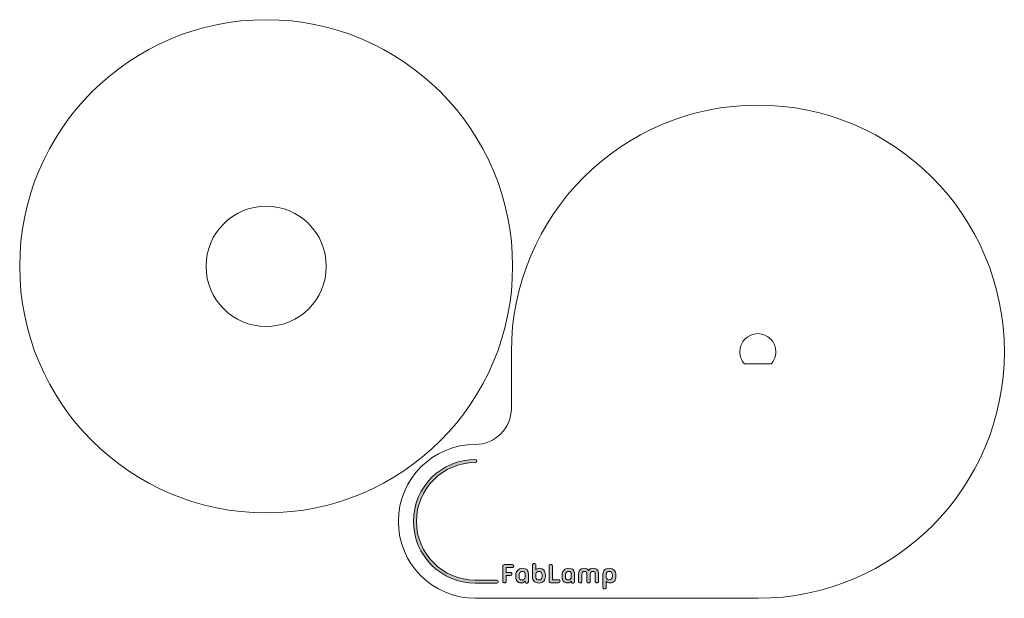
# Model space of a CAD drawing. Header units: inches. Extents: x 0 to 164, y -96 to 0.
import ezdxf

# ---------------------------------------------------------------- set-up
doc = ezdxf.new("R2010")
doc.units = ezdxf.units.IN
doc.header["$MEASUREMENT"] = 0
doc.layers.add('Base', color=7, linetype='Continuous')

# ---------------------------------------------------------------- blocks, each defined once
blk = doc.blocks.new('block 2')
at = {"layer": 'Base', "color": 1, "lineweight": 9, "true_color": 0xff0000}
for points in [[(41, 0), (18.36, 0), (0, -18.36), (0, -41), (0, -63.64), (18.36, -82), (41, -82), (63.64, -82), (82, -63.64), (82, -41), (82, -18.36), (63.64, 0), (41, 0)], [(41, -51), (35.48, -51), (31, -46.52), (31, -41), (31, -35.48), (35.48, -31), (41, -31), (46.52, -31), (51, -35.48), (51, -41), (51, -46.52), (46.52, -51), (41, -51)]]:
    blk.add_open_spline(points, degree=3, knots=[0, 0, 0, 0, 1, 1, 1, 2, 2, 2, 3, 3, 3, 4, 4, 4, 4], dxfattribs=at)
blk = doc.blocks.new('block 5')
at = {"layer": 'Base', "true_color": 0xffffff}
h = blk.add_hatch(color=7, dxfattribs=at)
h.dxf.hatch_style = 2
edge = h.paths.add_edge_path()
edge.add_spline(control_points=[(79.36, -93.69), (79.36, -93.69), (75.79, -93.69), (75.79, -93.69), (70.12, -93.69), (65.5, -89.08), (65.5, -83.41), (65.5, -77.74), (70.12, -73.13), (75.79, -73.13), (75.92, -73.13), (76.04, -73.24), (76.04, -73.38), (76.04, -73.52), (75.92, -73.63), (75.79, -73.63), (70.39, -73.63), (66, -78.02), (66, -83.41), (66, -88.81), (70.39, -93.19), (75.79, -93.19), (75.79, -93.19), (79.36, -93.19), (79.36, -93.19), (79.5, -93.19), (79.61, -93.31), (79.61, -93.44), (79.61, -93.58), (79.5, -93.69), (79.36, -93.69)], knot_values=[0, 0, 0, 0, 1, 1, 1, 2, 2, 2, 3, 3, 3, 4, 4, 4, 5, 5, 5, 6, 6, 6, 7, 7, 7, 8, 8, 8, 9, 9, 9, 10, 10, 10, 10], degree=3, periodic=1)
at = {"layer": 'Base', "lineweight": 0}
blk.add_open_spline([(79.36, -93.69), (79.36, -93.69), (75.79, -93.69), (75.79, -93.69), (70.12, -93.69), (65.5, -89.08), (65.5, -83.41), (65.5, -77.74), (70.12, -73.13), (75.79, -73.13), (75.92, -73.13), (76.04, -73.24), (76.04, -73.38), (76.04, -73.52), (75.92, -73.63), (75.79, -73.63), (70.39, -73.63), (66, -78.02), (66, -83.41), (66, -88.81), (70.39, -93.19), (75.79, -93.19), (75.79, -93.19), (79.36, -93.19), (79.36, -93.19), (79.5, -93.19), (79.61, -93.31), (79.61, -93.44), (79.61, -93.58), (79.5, -93.69), (79.36, -93.69)], degree=3, knots=[0, 0, 0, 0, 1, 1, 1, 2, 2, 2, 3, 3, 3, 4, 4, 4, 5, 5, 5, 6, 6, 6, 7, 7, 7, 8, 8, 8, 9, 9, 9, 10, 10, 10, 10], dxfattribs=at)
blk = doc.blocks.new('block 6')
at = {"layer": 'Base', "true_color": 0xffffff}
h = blk.add_hatch(color=7, dxfattribs=at)
h.dxf.hatch_style = 2
edge = h.paths.add_edge_path()
edge.add_spline(control_points=[(82.11, -90.67), (82.16, -90.72), (82.18, -90.78), (82.18, -90.86), (82.18, -90.93), (82.16, -90.99), (82.11, -91.04), (82.07, -91.08), (82, -91.1), (81.91, -91.1), (81.91, -91.1), (80.91, -91.1), (80.91, -91.1), (80.91, -91.1), (80.91, -91.89), (80.91, -91.89), (80.91, -91.89), (81.62, -91.89), (81.62, -91.89), (81.71, -91.89), (81.77, -91.91), (81.82, -91.96), (81.86, -92), (81.89, -92.06), (81.89, -92.14), (81.89, -92.22), (81.86, -92.27), (81.82, -92.32), (81.77, -92.36), (81.71, -92.39), (81.62, -92.39), (81.62, -92.39), (80.91, -92.39), (80.91, -92.39), (80.91, -92.39), (80.91, -93.44), (80.91, -93.44), (80.91, -93.5), (80.88, -93.55), (80.83, -93.59), (80.79, -93.64), (80.72, -93.66), (80.64, -93.66), (80.56, -93.66), (80.49, -93.64), (80.44, -93.59), (80.38, -93.55), (80.36, -93.5), (80.36, -93.44), (80.36, -93.44), (80.36, -90.83), (80.36, -90.83), (80.36, -90.77), (80.38, -90.72), (80.44, -90.67), (80.49, -90.63), (80.56, -90.61), (80.64, -90.61), (80.64, -90.61), (81.91, -90.61), (81.91, -90.61), (82, -90.61), (82.07, -90.63), (82.11, -90.67)], knot_values=[0, 0, 0, 0, 1, 1, 1, 2, 2, 2, 3, 3, 3, 4, 4, 4, 5, 5, 5, 6, 6, 6, 7, 7, 7, 8, 8, 8, 9, 9, 9, 10, 10, 10, 11, 11, 11, 12, 12, 12, 13, 13, 13, 14, 14, 14, 15, 15, 15, 16, 16, 16, 17, 17, 17, 18, 18, 18, 19, 19, 19, 20, 20, 20, 21, 21, 21, 21], degree=3, periodic=1)
h = blk.add_hatch(color=7, dxfattribs=at)
h.dxf.hatch_style = 2
edge = h.paths.add_edge_path()
edge.add_spline(control_points=[(84.34, -93.68), (84.26, -93.68), (84.2, -93.66), (84.15, -93.62), (84.1, -93.57), (84.08, -93.52), (84.08, -93.46), (84.08, -93.46), (84.08, -93.39), (84.08, -93.39), (84.08, -93.39), (84.03, -93.37), (84.03, -93.37), (84, -93.42), (83.97, -93.45), (83.94, -93.49), (83.91, -93.52), (83.87, -93.55), (83.82, -93.58), (83.77, -93.61), (83.72, -93.63), (83.65, -93.64), (83.59, -93.65), (83.51, -93.66), (83.42, -93.66), (83.27, -93.66), (83.14, -93.63), (83.02, -93.58), (82.91, -93.52), (82.82, -93.45), (82.75, -93.36), (82.67, -93.28), (82.62, -93.18), (82.58, -93.06), (82.55, -92.95), (82.53, -92.84), (82.53, -92.72), (82.53, -92.72), (82.53, -92.3), (82.53, -92.3), (82.53, -92.17), (82.55, -92.04), (82.6, -91.91), (82.65, -91.78), (82.72, -91.67), (82.81, -91.56), (82.9, -91.46), (83.01, -91.38), (83.15, -91.31), (83.29, -91.25), (83.45, -91.22), (83.63, -91.22), (83.81, -91.22), (83.95, -91.24), (84.08, -91.29), (84.21, -91.33), (84.31, -91.4), (84.39, -91.48), (84.47, -91.57), (84.53, -91.66), (84.56, -91.78), (84.6, -91.89), (84.62, -92.01), (84.62, -92.15), (84.62, -92.15), (84.62, -93.46), (84.62, -93.46), (84.62, -93.52), (84.6, -93.57), (84.55, -93.62), (84.5, -93.66), (84.43, -93.68), (84.34, -93.68)], knot_values=[0, 0, 0, 0, 1, 1, 1, 2, 2, 2, 3, 3, 3, 4, 4, 4, 5, 5, 5, 6, 6, 6, 7, 7, 7, 8, 8, 8, 9, 9, 9, 10, 10, 10, 11, 11, 11, 12, 12, 12, 13, 13, 13, 14, 14, 14, 15, 15, 15, 16, 16, 16, 17, 17, 17, 18, 18, 18, 19, 19, 19, 20, 20, 20, 21, 21, 21, 22, 22, 22, 23, 23, 23, 24, 24, 24, 24], degree=3, periodic=1)
edge = h.paths.add_edge_path()
edge.add_spline(control_points=[(84.08, -92.16), (84.08, -92), (84.04, -91.89), (83.96, -91.83), (83.88, -91.76), (83.77, -91.73), (83.63, -91.73), (83.55, -91.73), (83.48, -91.74), (83.41, -91.77), (83.35, -91.8), (83.29, -91.84), (83.24, -91.9), (83.2, -91.95), (83.16, -92.01), (83.13, -92.07), (83.11, -92.14), (83.09, -92.21), (83.09, -92.28), (83.09, -92.28), (83.09, -92.74), (83.09, -92.74), (83.09, -92.85), (83.14, -92.95), (83.22, -93.03), (83.3, -93.11), (83.41, -93.15), (83.54, -93.15), (83.6, -93.15), (83.67, -93.14), (83.73, -93.11), (83.8, -93.09), (83.86, -93.06), (83.91, -93.01), (83.96, -92.96), (84, -92.91), (84.03, -92.84), (84.06, -92.77), (84.08, -92.69), (84.08, -92.6), (84.08, -92.6), (84.08, -92.16), (84.08, -92.16)], knot_values=[0, 0, 0, 0, 1, 1, 1, 2, 2, 2, 3, 3, 3, 4, 4, 4, 5, 5, 5, 6, 6, 6, 7, 7, 7, 8, 8, 8, 9, 9, 9, 10, 10, 10, 11, 11, 11, 12, 12, 12, 13, 13, 13, 14, 14, 14, 14], degree=3, periodic=1)
h = blk.add_hatch(color=7, dxfattribs=at)
h.dxf.hatch_style = 2
edge = h.paths.add_edge_path()
edge.add_spline(control_points=[(85.86, -91.45), (85.86, -91.45), (85.89, -91.46), (85.89, -91.46), (85.95, -91.38), (86.03, -91.32), (86.12, -91.28), (86.22, -91.24), (86.33, -91.22), (86.44, -91.22), (86.62, -91.22), (86.77, -91.24), (86.89, -91.3), (87.02, -91.35), (87.12, -91.43), (87.2, -91.53), (87.28, -91.63), (87.34, -91.74), (87.38, -91.88), (87.42, -92.01), (87.45, -92.16), (87.45, -92.32), (87.45, -92.32), (87.45, -92.59), (87.45, -92.59), (87.45, -92.74), (87.42, -92.88), (87.38, -93.01), (87.34, -93.14), (87.27, -93.25), (87.19, -93.35), (87.1, -93.45), (86.99, -93.53), (86.86, -93.58), (86.73, -93.64), (86.58, -93.67), (86.4, -93.67), (86.22, -93.67), (86.06, -93.65), (85.92, -93.6), (85.79, -93.55), (85.68, -93.49), (85.58, -93.4), (85.49, -93.32), (85.43, -93.22), (85.38, -93.1), (85.33, -92.99), (85.31, -92.87), (85.31, -92.73), (85.31, -92.73), (85.31, -90.64), (85.31, -90.64), (85.31, -90.58), (85.34, -90.53), (85.39, -90.49), (85.44, -90.44), (85.51, -90.42), (85.59, -90.42), (85.68, -90.42), (85.74, -90.44), (85.79, -90.49), (85.84, -90.53), (85.86, -90.58), (85.86, -90.64), (85.86, -90.64), (85.86, -91.45), (85.86, -91.45)], knot_values=[0, 0, 0, 0, 1, 1, 1, 2, 2, 2, 3, 3, 3, 4, 4, 4, 5, 5, 5, 6, 6, 6, 7, 7, 7, 8, 8, 8, 9, 9, 9, 10, 10, 10, 11, 11, 11, 12, 12, 12, 13, 13, 13, 14, 14, 14, 15, 15, 15, 16, 16, 16, 17, 17, 17, 18, 18, 18, 19, 19, 19, 20, 20, 20, 21, 21, 21, 22, 22, 22, 22], degree=3, periodic=1)
edge = h.paths.add_edge_path()
edge.add_spline(control_points=[(86.35, -91.73), (86.22, -91.73), (86.1, -91.77), (86.01, -91.84), (85.92, -91.92), (85.87, -92.04), (85.86, -92.21), (85.86, -92.21), (85.86, -92.75), (85.86, -92.75), (85.86, -92.89), (85.91, -92.99), (86.02, -93.06), (86.12, -93.13), (86.25, -93.16), (86.4, -93.16), (86.55, -93.16), (86.67, -93.11), (86.76, -93.01), (86.85, -92.91), (86.89, -92.77), (86.89, -92.61), (86.89, -92.61), (86.89, -92.33), (86.89, -92.33), (86.89, -92.13), (86.84, -91.98), (86.74, -91.88), (86.64, -91.78), (86.51, -91.73), (86.35, -91.73)], knot_values=[0, 0, 0, 0, 1, 1, 1, 2, 2, 2, 3, 3, 3, 4, 4, 4, 5, 5, 5, 6, 6, 6, 7, 7, 7, 8, 8, 8, 9, 9, 9, 10, 10, 10, 10], degree=3, periodic=1)
h = blk.add_hatch(color=7, dxfattribs=at)
h.dxf.hatch_style = 2
edge = h.paths.add_edge_path()
edge.add_spline(control_points=[(88.06, -90.78), (88.06, -90.72), (88.08, -90.67), (88.13, -90.63), (88.18, -90.58), (88.25, -90.56), (88.34, -90.56), (88.42, -90.56), (88.48, -90.58), (88.53, -90.63), (88.58, -90.67), (88.61, -90.72), (88.61, -90.78), (88.61, -90.78), (88.61, -93.12), (88.61, -93.12), (88.61, -93.12), (89.61, -93.12), (89.61, -93.12), (89.7, -93.12), (89.76, -93.14), (89.81, -93.18), (89.85, -93.23), (89.88, -93.29), (89.88, -93.37), (89.88, -93.44), (89.85, -93.5), (89.81, -93.55), (89.76, -93.59), (89.7, -93.61), (89.61, -93.61), (89.61, -93.61), (88.31, -93.61), (88.31, -93.61), (88.23, -93.61), (88.17, -93.58), (88.12, -93.54), (88.08, -93.49), (88.06, -93.45), (88.06, -93.39), (88.06, -93.39), (88.06, -90.78), (88.06, -90.78)], knot_values=[0, 0, 0, 0, 1, 1, 1, 2, 2, 2, 3, 3, 3, 4, 4, 4, 5, 5, 5, 6, 6, 6, 7, 7, 7, 8, 8, 8, 9, 9, 9, 10, 10, 10, 11, 11, 11, 12, 12, 12, 13, 13, 13, 14, 14, 14, 14], degree=3, periodic=1)
h = blk.add_hatch(color=7, dxfattribs=at)
h.dxf.hatch_style = 2
edge = h.paths.add_edge_path()
edge.add_spline(control_points=[(92.02, -93.68), (91.94, -93.68), (91.88, -93.66), (91.83, -93.62), (91.78, -93.57), (91.76, -93.52), (91.76, -93.46), (91.76, -93.46), (91.76, -93.39), (91.76, -93.39), (91.76, -93.39), (91.72, -93.37), (91.72, -93.37), (91.69, -93.42), (91.66, -93.45), (91.63, -93.49), (91.59, -93.52), (91.55, -93.55), (91.51, -93.58), (91.46, -93.61), (91.4, -93.63), (91.34, -93.64), (91.28, -93.65), (91.2, -93.66), (91.1, -93.66), (90.95, -93.66), (90.82, -93.63), (90.71, -93.58), (90.59, -93.52), (90.5, -93.45), (90.43, -93.36), (90.36, -93.28), (90.3, -93.18), (90.27, -93.06), (90.23, -92.95), (90.21, -92.84), (90.21, -92.72), (90.21, -92.72), (90.21, -92.3), (90.21, -92.3), (90.21, -92.17), (90.24, -92.04), (90.28, -91.91), (90.33, -91.78), (90.4, -91.67), (90.49, -91.56), (90.58, -91.46), (90.7, -91.38), (90.83, -91.31), (90.97, -91.25), (91.13, -91.22), (91.32, -91.22), (91.49, -91.22), (91.64, -91.24), (91.76, -91.29), (91.89, -91.33), (91.99, -91.4), (92.07, -91.48), (92.15, -91.57), (92.21, -91.66), (92.25, -91.78), (92.29, -91.89), (92.31, -92.01), (92.31, -92.15), (92.31, -92.15), (92.31, -93.46), (92.31, -93.46), (92.31, -93.52), (92.28, -93.57), (92.23, -93.62), (92.18, -93.66), (92.11, -93.68), (92.02, -93.68)], knot_values=[0, 0, 0, 0, 1, 1, 1, 2, 2, 2, 3, 3, 3, 4, 4, 4, 5, 5, 5, 6, 6, 6, 7, 7, 7, 8, 8, 8, 9, 9, 9, 10, 10, 10, 11, 11, 11, 12, 12, 12, 13, 13, 13, 14, 14, 14, 15, 15, 15, 16, 16, 16, 17, 17, 17, 18, 18, 18, 19, 19, 19, 20, 20, 20, 21, 21, 21, 22, 22, 22, 23, 23, 23, 24, 24, 24, 24], degree=3, periodic=1)
edge = h.paths.add_edge_path()
edge.add_spline(control_points=[(91.76, -92.16), (91.76, -92), (91.72, -91.89), (91.64, -91.83), (91.57, -91.76), (91.46, -91.73), (91.32, -91.73), (91.24, -91.73), (91.16, -91.74), (91.1, -91.77), (91.03, -91.8), (90.98, -91.84), (90.93, -91.9), (90.88, -91.95), (90.84, -92.01), (90.82, -92.07), (90.79, -92.14), (90.78, -92.21), (90.78, -92.28), (90.78, -92.28), (90.78, -92.74), (90.78, -92.74), (90.78, -92.85), (90.82, -92.95), (90.9, -93.03), (90.99, -93.11), (91.09, -93.15), (91.22, -93.15), (91.29, -93.15), (91.36, -93.14), (91.42, -93.11), (91.48, -93.09), (91.54, -93.06), (91.59, -93.01), (91.64, -92.96), (91.68, -92.91), (91.71, -92.84), (91.74, -92.77), (91.76, -92.69), (91.76, -92.6), (91.76, -92.6), (91.76, -92.16), (91.76, -92.16)], knot_values=[0, 0, 0, 0, 1, 1, 1, 2, 2, 2, 3, 3, 3, 4, 4, 4, 5, 5, 5, 6, 6, 6, 7, 7, 7, 8, 8, 8, 9, 9, 9, 10, 10, 10, 11, 11, 11, 12, 12, 12, 13, 13, 13, 14, 14, 14, 14], degree=3, periodic=1)
h = blk.add_hatch(color=7, dxfattribs=at)
h.dxf.hatch_style = 2
edge = h.paths.add_edge_path()
edge.add_spline(control_points=[(95.37, -91.22), (95.56, -91.22), (95.71, -91.25), (95.83, -91.3), (95.94, -91.35), (96.04, -91.42), (96.11, -91.52), (96.18, -91.61), (96.23, -91.72), (96.25, -91.84), (96.28, -91.97), (96.3, -92.11), (96.3, -92.26), (96.3, -92.26), (96.3, -93.44), (96.3, -93.44), (96.3, -93.5), (96.27, -93.55), (96.22, -93.59), (96.17, -93.64), (96.1, -93.66), (96.01, -93.66), (95.94, -93.66), (95.87, -93.64), (95.82, -93.59), (95.77, -93.55), (95.75, -93.5), (95.75, -93.44), (95.75, -93.44), (95.75, -92.24), (95.75, -92.24), (95.75, -92.06), (95.72, -91.94), (95.65, -91.86), (95.59, -91.77), (95.48, -91.73), (95.33, -91.73), (95.05, -91.73), (94.92, -91.9), (94.92, -92.24), (94.92, -92.24), (94.92, -93.46), (94.92, -93.46), (94.92, -93.46), (94.91, -93.5), (94.91, -93.5), (94.91, -93.5), (94.9, -93.52), (94.9, -93.52), (94.9, -93.52), (94.89, -93.53), (94.89, -93.53), (94.89, -93.54), (94.89, -93.54), (94.88, -93.55), (94.86, -93.58), (94.83, -93.61), (94.79, -93.63), (94.75, -93.65), (94.71, -93.66), (94.66, -93.66), (94.66, -93.66), (94.64, -93.66), (94.64, -93.66), (94.56, -93.66), (94.5, -93.64), (94.46, -93.61), (94.41, -93.57), (94.38, -93.53), (94.37, -93.48), (94.37, -93.48), (94.36, -93.47), (94.36, -93.47), (94.36, -93.47), (94.36, -92.24), (94.36, -92.24), (94.36, -91.9), (94.23, -91.73), (93.96, -91.73), (93.8, -91.73), (93.69, -91.77), (93.63, -91.86), (93.56, -91.94), (93.53, -92.06), (93.53, -92.24), (93.53, -92.24), (93.53, -93.44), (93.53, -93.44), (93.53, -93.5), (93.51, -93.55), (93.46, -93.59), (93.41, -93.64), (93.35, -93.66), (93.26, -93.66), (93.18, -93.66), (93.11, -93.64), (93.06, -93.59), (93.01, -93.55), (92.98, -93.5), (92.98, -93.44), (92.98, -93.44), (92.98, -92.26), (92.98, -92.26), (92.98, -92.11), (93, -91.97), (93.02, -91.84), (93.05, -91.72), (93.1, -91.61), (93.17, -91.52), (93.24, -91.42), (93.34, -91.35), (93.46, -91.3), (93.58, -91.25), (93.73, -91.22), (93.91, -91.22), (94.09, -91.22), (94.24, -91.26), (94.36, -91.32), (94.47, -91.39), (94.57, -91.48), (94.64, -91.59), (94.71, -91.48), (94.8, -91.39), (94.92, -91.32), (95.03, -91.26), (95.19, -91.22), (95.37, -91.22)], knot_values=[0, 0, 0, 0, 1, 1, 1, 2, 2, 2, 3, 3, 3, 4, 4, 4, 5, 5, 5, 6, 6, 6, 7, 7, 7, 8, 8, 8, 9, 9, 9, 10, 10, 10, 11, 11, 11, 12, 12, 12, 13, 13, 13, 14, 14, 14, 15, 15, 15, 16, 16, 16, 17, 17, 17, 18, 18, 18, 19, 19, 19, 20, 20, 20, 21, 21, 21, 22, 22, 22, 23, 23, 23, 24, 24, 24, 25, 25, 25, 26, 26, 26, 27, 27, 27, 28, 28, 28, 29, 29, 29, 30, 30, 30, 31, 31, 31, 32, 32, 32, 33, 33, 33, 34, 34, 34, 35, 35, 35, 36, 36, 36, 37, 37, 37, 38, 38, 38, 39, 39, 39, 40, 40, 40, 41, 41, 41, 42, 42, 42, 42], degree=3, periodic=1)
h = blk.add_hatch(color=7, dxfattribs=at)
h.dxf.hatch_style = 2
edge = h.paths.add_edge_path()
edge.add_spline(control_points=[(97.57, -93.42), (97.57, -93.42), (97.57, -94.43), (97.57, -94.43), (97.57, -94.48), (97.55, -94.53), (97.5, -94.58), (97.45, -94.63), (97.39, -94.65), (97.31, -94.65), (97.22, -94.65), (97.15, -94.63), (97.1, -94.58), (97.05, -94.53), (97.02, -94.48), (97.02, -94.43), (97.02, -94.43), (97.02, -92.16), (97.02, -92.16), (97.02, -92.02), (97.05, -91.9), (97.09, -91.78), (97.13, -91.67), (97.2, -91.57), (97.29, -91.48), (97.38, -91.4), (97.48, -91.33), (97.61, -91.29), (97.74, -91.24), (97.9, -91.22), (98.07, -91.22), (98.25, -91.22), (98.41, -91.25), (98.55, -91.3), (98.68, -91.36), (98.8, -91.44), (98.89, -91.54), (98.98, -91.64), (99.04, -91.75), (99.09, -91.88), (99.14, -92.01), (99.16, -92.15), (99.16, -92.3), (99.16, -92.3), (99.16, -92.58), (99.16, -92.58), (99.16, -92.72), (99.14, -92.86), (99.1, -92.99), (99.06, -93.12), (99.01, -93.24), (98.93, -93.33), (98.85, -93.43), (98.75, -93.51), (98.63, -93.57), (98.5, -93.63), (98.36, -93.66), (98.19, -93.66), (98.06, -93.66), (97.95, -93.63), (97.85, -93.59), (97.76, -93.54), (97.68, -93.48), (97.61, -93.41), (97.61, -93.41), (97.57, -93.42), (97.57, -93.42)], knot_values=[0, 0, 0, 0, 1, 1, 1, 2, 2, 2, 3, 3, 3, 4, 4, 4, 5, 5, 5, 6, 6, 6, 7, 7, 7, 8, 8, 8, 9, 9, 9, 10, 10, 10, 11, 11, 11, 12, 12, 12, 13, 13, 13, 14, 14, 14, 15, 15, 15, 16, 16, 16, 17, 17, 17, 18, 18, 18, 19, 19, 19, 20, 20, 20, 21, 21, 21, 22, 22, 22, 22], degree=3, periodic=1)
edge = h.paths.add_edge_path()
edge.add_spline(control_points=[(97.57, -92.64), (97.57, -92.81), (97.62, -92.94), (97.72, -93.02), (97.81, -93.1), (97.93, -93.14), (98.07, -93.14), (98.23, -93.14), (98.36, -93.09), (98.46, -92.99), (98.55, -92.89), (98.6, -92.76), (98.6, -92.59), (98.6, -92.59), (98.6, -92.28), (98.6, -92.28), (98.6, -92.11), (98.55, -91.98), (98.46, -91.88), (98.36, -91.78), (98.23, -91.73), (98.07, -91.73), (97.93, -91.73), (97.81, -91.76), (97.72, -91.83), (97.62, -91.89), (97.57, -92), (97.57, -92.14), (97.57, -92.14), (97.57, -92.64), (97.57, -92.64)], knot_values=[0, 0, 0, 0, 1, 1, 1, 2, 2, 2, 3, 3, 3, 4, 4, 4, 5, 5, 5, 6, 6, 6, 7, 7, 7, 8, 8, 8, 9, 9, 9, 10, 10, 10, 10], degree=3, periodic=1)
at = {"layer": 'Base', "lineweight": 0}
for points, knots in [([(82.11, -90.67), (82.16, -90.72), (82.18, -90.78), (82.18, -90.86), (82.18, -90.93), (82.16, -90.99), (82.11, -91.04), (82.07, -91.08), (82, -91.1), (81.91, -91.1), (81.91, -91.1), (80.91, -91.1), (80.91, -91.1), (80.91, -91.1), (80.91, -91.89), (80.91, -91.89), (80.91, -91.89), (81.62, -91.89), (81.62, -91.89), (81.71, -91.89), (81.77, -91.91), (81.82, -91.96), (81.86, -92), (81.89, -92.06), (81.89, -92.14), (81.89, -92.22), (81.86, -92.27), (81.82, -92.32), (81.77, -92.36), (81.71, -92.39), (81.62, -92.39), (81.62, -92.39), (80.91, -92.39), (80.91, -92.39), (80.91, -92.39), (80.91, -93.44), (80.91, -93.44), (80.91, -93.5), (80.88, -93.55), (80.83, -93.59), (80.79, -93.64), (80.72, -93.66), (80.64, -93.66), (80.56, -93.66), (80.49, -93.64), (80.44, -93.59), (80.38, -93.55), (80.36, -93.5), (80.36, -93.44), (80.36, -93.44), (80.36, -90.83), (80.36, -90.83), (80.36, -90.77), (80.38, -90.72), (80.44, -90.67), (80.49, -90.63), (80.56, -90.61), (80.64, -90.61), (80.64, -90.61), (81.91, -90.61), (81.91, -90.61), (82, -90.61), (82.07, -90.63), (82.11, -90.67)], [0, 0, 0, 0, 1, 1, 1, 2, 2, 2, 3, 3, 3, 4, 4, 4, 5, 5, 5, 6, 6, 6, 7, 7, 7, 8, 8, 8, 9, 9, 9, 10, 10, 10, 11, 11, 11, 12, 12, 12, 13, 13, 13, 14, 14, 14, 15, 15, 15, 16, 16, 16, 17, 17, 17, 18, 18, 18, 19, 19, 19, 20, 20, 20, 21, 21, 21, 21]), ([(84.34, -93.68), (84.26, -93.68), (84.2, -93.66), (84.15, -93.62), (84.1, -93.57), (84.08, -93.52), (84.08, -93.46), (84.08, -93.46), (84.08, -93.39), (84.08, -93.39), (84.08, -93.39), (84.03, -93.37), (84.03, -93.37), (84, -93.42), (83.97, -93.45), (83.94, -93.49), (83.91, -93.52), (83.87, -93.55), (83.82, -93.58), (83.77, -93.61), (83.72, -93.63), (83.65, -93.64), (83.59, -93.65), (83.51, -93.66), (83.42, -93.66), (83.27, -93.66), (83.14, -93.63), (83.02, -93.58), (82.91, -93.52), (82.82, -93.45), (82.75, -93.36), (82.67, -93.28), (82.62, -93.18), (82.58, -93.06), (82.55, -92.95), (82.53, -92.84), (82.53, -92.72), (82.53, -92.72), (82.53, -92.3), (82.53, -92.3), (82.53, -92.17), (82.55, -92.04), (82.6, -91.91), (82.65, -91.78), (82.72, -91.67), (82.81, -91.56), (82.9, -91.46), (83.01, -91.38), (83.15, -91.31), (83.29, -91.25), (83.45, -91.22), (83.63, -91.22), (83.81, -91.22), (83.95, -91.24), (84.08, -91.29), (84.21, -91.33), (84.31, -91.4), (84.39, -91.48), (84.47, -91.57), (84.53, -91.66), (84.56, -91.78), (84.6, -91.89), (84.62, -92.01), (84.62, -92.15), (84.62, -92.15), (84.62, -93.46), (84.62, -93.46), (84.62, -93.52), (84.6, -93.57), (84.55, -93.62), (84.5, -93.66), (84.43, -93.68), (84.34, -93.68)], [0, 0, 0, 0, 1, 1, 1, 2, 2, 2, 3, 3, 3, 4, 4, 4, 5, 5, 5, 6, 6, 6, 7, 7, 7, 8, 8, 8, 9, 9, 9, 10, 10, 10, 11, 11, 11, 12, 12, 12, 13, 13, 13, 14, 14, 14, 15, 15, 15, 16, 16, 16, 17, 17, 17, 18, 18, 18, 19, 19, 19, 20, 20, 20, 21, 21, 21, 22, 22, 22, 23, 23, 23, 24, 24, 24, 24]), ([(85.86, -91.45), (85.86, -91.45), (85.89, -91.46), (85.89, -91.46), (85.95, -91.38), (86.03, -91.32), (86.12, -91.28), (86.22, -91.24), (86.33, -91.22), (86.44, -91.22), (86.62, -91.22), (86.77, -91.24), (86.89, -91.3), (87.02, -91.35), (87.12, -91.43), (87.2, -91.53), (87.28, -91.63), (87.34, -91.74), (87.38, -91.88), (87.42, -92.01), (87.45, -92.16), (87.45, -92.32), (87.45, -92.32), (87.45, -92.59), (87.45, -92.59), (87.45, -92.74), (87.42, -92.88), (87.38, -93.01), (87.34, -93.14), (87.27, -93.25), (87.19, -93.35), (87.1, -93.45), (86.99, -93.53), (86.86, -93.58), (86.73, -93.64), (86.58, -93.67), (86.4, -93.67), (86.22, -93.67), (86.06, -93.65), (85.92, -93.6), (85.79, -93.55), (85.68, -93.49), (85.58, -93.4), (85.49, -93.32), (85.43, -93.22), (85.38, -93.1), (85.33, -92.99), (85.31, -92.87), (85.31, -92.73), (85.31, -92.73), (85.31, -90.64), (85.31, -90.64), (85.31, -90.58), (85.34, -90.53), (85.39, -90.49), (85.44, -90.44), (85.51, -90.42), (85.59, -90.42), (85.68, -90.42), (85.74, -90.44), (85.79, -90.49), (85.84, -90.53), (85.86, -90.58), (85.86, -90.64), (85.86, -90.64), (85.86, -91.45), (85.86, -91.45)], [0, 0, 0, 0, 1, 1, 1, 2, 2, 2, 3, 3, 3, 4, 4, 4, 5, 5, 5, 6, 6, 6, 7, 7, 7, 8, 8, 8, 9, 9, 9, 10, 10, 10, 11, 11, 11, 12, 12, 12, 13, 13, 13, 14, 14, 14, 15, 15, 15, 16, 16, 16, 17, 17, 17, 18, 18, 18, 19, 19, 19, 20, 20, 20, 21, 21, 21, 22, 22, 22, 22]), ([(88.06, -90.78), (88.06, -90.72), (88.08, -90.67), (88.13, -90.63), (88.18, -90.58), (88.25, -90.56), (88.34, -90.56), (88.42, -90.56), (88.48, -90.58), (88.53, -90.63), (88.58, -90.67), (88.61, -90.72), (88.61, -90.78), (88.61, -90.78), (88.61, -93.12), (88.61, -93.12), (88.61, -93.12), (89.61, -93.12), (89.61, -93.12), (89.7, -93.12), (89.76, -93.14), (89.81, -93.18), (89.85, -93.23), (89.88, -93.29), (89.88, -93.37), (89.88, -93.44), (89.85, -93.5), (89.81, -93.55), (89.76, -93.59), (89.7, -93.61), (89.61, -93.61), (89.61, -93.61), (88.31, -93.61), (88.31, -93.61), (88.23, -93.61), (88.17, -93.58), (88.12, -93.54), (88.08, -93.49), (88.06, -93.45), (88.06, -93.39), (88.06, -93.39), (88.06, -90.78), (88.06, -90.78)], [0, 0, 0, 0, 1, 1, 1, 2, 2, 2, 3, 3, 3, 4, 4, 4, 5, 5, 5, 6, 6, 6, 7, 7, 7, 8, 8, 8, 9, 9, 9, 10, 10, 10, 11, 11, 11, 12, 12, 12, 13, 13, 13, 14, 14, 14, 14]), ([(92.02, -93.68), (91.94, -93.68), (91.88, -93.66), (91.83, -93.62), (91.78, -93.57), (91.76, -93.52), (91.76, -93.46), (91.76, -93.46), (91.76, -93.39), (91.76, -93.39), (91.76, -93.39), (91.72, -93.37), (91.72, -93.37), (91.69, -93.42), (91.66, -93.45), (91.63, -93.49), (91.59, -93.52), (91.55, -93.55), (91.51, -93.58), (91.46, -93.61), (91.4, -93.63), (91.34, -93.64), (91.28, -93.65), (91.2, -93.66), (91.1, -93.66), (90.95, -93.66), (90.82, -93.63), (90.71, -93.58), (90.59, -93.52), (90.5, -93.45), (90.43, -93.36), (90.36, -93.28), (90.3, -93.18), (90.27, -93.06), (90.23, -92.95), (90.21, -92.84), (90.21, -92.72), (90.21, -92.72), (90.21, -92.3), (90.21, -92.3), (90.21, -92.17), (90.24, -92.04), (90.28, -91.91), (90.33, -91.78), (90.4, -91.67), (90.49, -91.56), (90.58, -91.46), (90.7, -91.38), (90.83, -91.31), (90.97, -91.25), (91.13, -91.22), (91.32, -91.22), (91.49, -91.22), (91.64, -91.24), (91.76, -91.29), (91.89, -91.33), (91.99, -91.4), (92.07, -91.48), (92.15, -91.57), (92.21, -91.66), (92.25, -91.78), (92.29, -91.89), (92.31, -92.01), (92.31, -92.15), (92.31, -92.15), (92.31, -93.46), (92.31, -93.46), (92.31, -93.52), (92.28, -93.57), (92.23, -93.62), (92.18, -93.66), (92.11, -93.68), (92.02, -93.68)], [0, 0, 0, 0, 1, 1, 1, 2, 2, 2, 3, 3, 3, 4, 4, 4, 5, 5, 5, 6, 6, 6, 7, 7, 7, 8, 8, 8, 9, 9, 9, 10, 10, 10, 11, 11, 11, 12, 12, 12, 13, 13, 13, 14, 14, 14, 15, 15, 15, 16, 16, 16, 17, 17, 17, 18, 18, 18, 19, 19, 19, 20, 20, 20, 21, 21, 21, 22, 22, 22, 23, 23, 23, 24, 24, 24, 24]), ([(95.37, -91.22), (95.56, -91.22), (95.71, -91.25), (95.83, -91.3), (95.94, -91.35), (96.04, -91.42), (96.11, -91.52), (96.18, -91.61), (96.23, -91.72), (96.25, -91.84), (96.28, -91.97), (96.3, -92.11), (96.3, -92.26), (96.3, -92.26), (96.3, -93.44), (96.3, -93.44), (96.3, -93.5), (96.27, -93.55), (96.22, -93.59), (96.17, -93.64), (96.1, -93.66), (96.01, -93.66), (95.94, -93.66), (95.87, -93.64), (95.82, -93.59), (95.77, -93.55), (95.75, -93.5), (95.75, -93.44), (95.75, -93.44), (95.75, -92.24), (95.75, -92.24), (95.75, -92.06), (95.72, -91.94), (95.65, -91.86), (95.59, -91.77), (95.48, -91.73), (95.33, -91.73), (95.05, -91.73), (94.92, -91.9), (94.92, -92.24), (94.92, -92.24), (94.92, -93.46), (94.92, -93.46), (94.92, -93.46), (94.91, -93.5), (94.91, -93.5), (94.91, -93.5), (94.9, -93.52), (94.9, -93.52), (94.9, -93.52), (94.89, -93.53), (94.89, -93.53), (94.89, -93.54), (94.89, -93.54), (94.88, -93.55), (94.86, -93.58), (94.83, -93.61), (94.79, -93.63), (94.75, -93.65), (94.71, -93.66), (94.66, -93.66), (94.66, -93.66), (94.64, -93.66), (94.64, -93.66), (94.56, -93.66), (94.5, -93.64), (94.46, -93.61), (94.41, -93.57), (94.38, -93.53), (94.37, -93.48), (94.37, -93.48), (94.36, -93.47), (94.36, -93.47), (94.36, -93.47), (94.36, -92.24), (94.36, -92.24), (94.36, -91.9), (94.23, -91.73), (93.96, -91.73), (93.8, -91.73), (93.69, -91.77), (93.63, -91.86), (93.56, -91.94), (93.53, -92.06), (93.53, -92.24), (93.53, -92.24), (93.53, -93.44), (93.53, -93.44), (93.53, -93.5), (93.51, -93.55), (93.46, -93.59), (93.41, -93.64), (93.35, -93.66), (93.26, -93.66), (93.18, -93.66), (93.11, -93.64), (93.06, -93.59), (93.01, -93.55), (92.98, -93.5), (92.98, -93.44), (92.98, -93.44), (92.98, -92.26), (92.98, -92.26), (92.98, -92.11), (93, -91.97), (93.02, -91.84), (93.05, -91.72), (93.1, -91.61), (93.17, -91.52), (93.24, -91.42), (93.34, -91.35), (93.46, -91.3), (93.58, -91.25), (93.73, -91.22), (93.91, -91.22), (94.09, -91.22), (94.24, -91.26), (94.36, -91.32), (94.47, -91.39), (94.57, -91.48), (94.64, -91.59), (94.71, -91.48), (94.8, -91.39), (94.92, -91.32), (95.03, -91.26), (95.19, -91.22), (95.37, -91.22)], [0, 0, 0, 0, 1, 1, 1, 2, 2, 2, 3, 3, 3, 4, 4, 4, 5, 5, 5, 6, 6, 6, 7, 7, 7, 8, 8, 8, 9, 9, 9, 10, 10, 10, 11, 11, 11, 12, 12, 12, 13, 13, 13, 14, 14, 14, 15, 15, 15, 16, 16, 16, 17, 17, 17, 18, 18, 18, 19, 19, 19, 20, 20, 20, 21, 21, 21, 22, 22, 22, 23, 23, 23, 24, 24, 24, 25, 25, 25, 26, 26, 26, 27, 27, 27, 28, 28, 28, 29, 29, 29, 30, 30, 30, 31, 31, 31, 32, 32, 32, 33, 33, 33, 34, 34, 34, 35, 35, 35, 36, 36, 36, 37, 37, 37, 38, 38, 38, 39, 39, 39, 40, 40, 40, 41, 41, 41, 42, 42, 42, 42]), ([(97.57, -93.42), (97.57, -93.42), (97.57, -94.43), (97.57, -94.43), (97.57, -94.48), (97.55, -94.53), (97.5, -94.58), (97.45, -94.63), (97.39, -94.65), (97.31, -94.65), (97.22, -94.65), (97.15, -94.63), (97.1, -94.58), (97.05, -94.53), (97.02, -94.48), (97.02, -94.43), (97.02, -94.43), (97.02, -92.16), (97.02, -92.16), (97.02, -92.02), (97.05, -91.9), (97.09, -91.78), (97.13, -91.67), (97.2, -91.57), (97.29, -91.48), (97.38, -91.4), (97.48, -91.33), (97.61, -91.29), (97.74, -91.24), (97.9, -91.22), (98.07, -91.22), (98.25, -91.22), (98.41, -91.25), (98.55, -91.3), (98.68, -91.36), (98.8, -91.44), (98.89, -91.54), (98.98, -91.64), (99.04, -91.75), (99.09, -91.88), (99.14, -92.01), (99.16, -92.15), (99.16, -92.3), (99.16, -92.3), (99.16, -92.58), (99.16, -92.58), (99.16, -92.72), (99.14, -92.86), (99.1, -92.99), (99.06, -93.12), (99.01, -93.24), (98.93, -93.33), (98.85, -93.43), (98.75, -93.51), (98.63, -93.57), (98.5, -93.63), (98.36, -93.66), (98.19, -93.66), (98.06, -93.66), (97.95, -93.63), (97.85, -93.59), (97.76, -93.54), (97.68, -93.48), (97.61, -93.41), (97.61, -93.41), (97.57, -93.42), (97.57, -93.42)], [0, 0, 0, 0, 1, 1, 1, 2, 2, 2, 3, 3, 3, 4, 4, 4, 5, 5, 5, 6, 6, 6, 7, 7, 7, 8, 8, 8, 9, 9, 9, 10, 10, 10, 11, 11, 11, 12, 12, 12, 13, 13, 13, 14, 14, 14, 15, 15, 15, 16, 16, 16, 17, 17, 17, 18, 18, 18, 19, 19, 19, 20, 20, 20, 21, 21, 21, 22, 22, 22, 22]), ([(84.08, -92.16), (84.08, -92), (84.04, -91.89), (83.96, -91.83), (83.88, -91.76), (83.77, -91.73), (83.63, -91.73), (83.55, -91.73), (83.48, -91.74), (83.41, -91.77), (83.35, -91.8), (83.29, -91.84), (83.24, -91.9), (83.2, -91.95), (83.16, -92.01), (83.13, -92.07), (83.11, -92.14), (83.09, -92.21), (83.09, -92.28), (83.09, -92.28), (83.09, -92.74), (83.09, -92.74), (83.09, -92.85), (83.14, -92.95), (83.22, -93.03), (83.3, -93.11), (83.41, -93.15), (83.54, -93.15), (83.6, -93.15), (83.67, -93.14), (83.73, -93.11), (83.8, -93.09), (83.86, -93.06), (83.91, -93.01), (83.96, -92.96), (84, -92.91), (84.03, -92.84), (84.06, -92.77), (84.08, -92.69), (84.08, -92.6), (84.08, -92.6), (84.08, -92.16), (84.08, -92.16)], [0, 0, 0, 0, 1, 1, 1, 2, 2, 2, 3, 3, 3, 4, 4, 4, 5, 5, 5, 6, 6, 6, 7, 7, 7, 8, 8, 8, 9, 9, 9, 10, 10, 10, 11, 11, 11, 12, 12, 12, 13, 13, 13, 14, 14, 14, 14]), ([(86.35, -91.73), (86.22, -91.73), (86.1, -91.77), (86.01, -91.84), (85.92, -91.92), (85.87, -92.04), (85.86, -92.21), (85.86, -92.21), (85.86, -92.75), (85.86, -92.75), (85.86, -92.89), (85.91, -92.99), (86.02, -93.06), (86.12, -93.13), (86.25, -93.16), (86.4, -93.16), (86.55, -93.16), (86.67, -93.11), (86.76, -93.01), (86.85, -92.91), (86.89, -92.77), (86.89, -92.61), (86.89, -92.61), (86.89, -92.33), (86.89, -92.33), (86.89, -92.13), (86.84, -91.98), (86.74, -91.88), (86.64, -91.78), (86.51, -91.73), (86.35, -91.73)], [0, 0, 0, 0, 1, 1, 1, 2, 2, 2, 3, 3, 3, 4, 4, 4, 5, 5, 5, 6, 6, 6, 7, 7, 7, 8, 8, 8, 9, 9, 9, 10, 10, 10, 10]), ([(91.76, -92.16), (91.76, -92), (91.72, -91.89), (91.64, -91.83), (91.57, -91.76), (91.46, -91.73), (91.32, -91.73), (91.24, -91.73), (91.16, -91.74), (91.1, -91.77), (91.03, -91.8), (90.98, -91.84), (90.93, -91.9), (90.88, -91.95), (90.84, -92.01), (90.82, -92.07), (90.79, -92.14), (90.78, -92.21), (90.78, -92.28), (90.78, -92.28), (90.78, -92.74), (90.78, -92.74), (90.78, -92.85), (90.82, -92.95), (90.9, -93.03), (90.99, -93.11), (91.09, -93.15), (91.22, -93.15), (91.29, -93.15), (91.36, -93.14), (91.42, -93.11), (91.48, -93.09), (91.54, -93.06), (91.59, -93.01), (91.64, -92.96), (91.68, -92.91), (91.71, -92.84), (91.74, -92.77), (91.76, -92.69), (91.76, -92.6), (91.76, -92.6), (91.76, -92.16), (91.76, -92.16)], [0, 0, 0, 0, 1, 1, 1, 2, 2, 2, 3, 3, 3, 4, 4, 4, 5, 5, 5, 6, 6, 6, 7, 7, 7, 8, 8, 8, 9, 9, 9, 10, 10, 10, 11, 11, 11, 12, 12, 12, 13, 13, 13, 14, 14, 14, 14]), ([(97.57, -92.64), (97.57, -92.81), (97.62, -92.94), (97.72, -93.02), (97.81, -93.1), (97.93, -93.14), (98.07, -93.14), (98.23, -93.14), (98.36, -93.09), (98.46, -92.99), (98.55, -92.89), (98.6, -92.76), (98.6, -92.59), (98.6, -92.59), (98.6, -92.28), (98.6, -92.28), (98.6, -92.11), (98.55, -91.98), (98.46, -91.88), (98.36, -91.78), (98.23, -91.73), (98.07, -91.73), (97.93, -91.73), (97.81, -91.76), (97.72, -91.83), (97.62, -91.89), (97.57, -92), (97.57, -92.14), (97.57, -92.14), (97.57, -92.64), (97.57, -92.64)], [0, 0, 0, 0, 1, 1, 1, 2, 2, 2, 3, 3, 3, 4, 4, 4, 5, 5, 5, 6, 6, 6, 7, 7, 7, 8, 8, 8, 9, 9, 9, 10, 10, 10, 10])]:
    blk.add_open_spline(points, degree=3, knots=knots, dxfattribs=at)
blk = doc.blocks.new('block 4')
at = {"layer": 'Base'}
for name in ['block 5', 'block 6']:
    blk.add_blockref(name, (0, 0), dxfattribs=at)
blk = doc.blocks.new('block 3')
at = {"layer": 'Base', "color": 1, "lineweight": 9, "true_color": 0xff0000}
for points, knots in [([(122.79, -14.2), (100.14, -14.2), (81.79, -32.56), (81.79, -55.2), (81.79, -55.2), (81.79, -64.62), (81.79, -64.62), (81.79, -67.93), (79.1, -70.62), (75.79, -70.62), (68.72, -70.62), (62.99, -76.35), (62.99, -83.41), (62.99, -90.48), (68.72, -96.2), (75.79, -96.2), (75.79, -96.2), (81.79, -96.2), (81.79, -96.2), (81.79, -96.2), (122.79, -96.2), (122.79, -96.2), (145.43, -96.2), (163.79, -77.85), (163.79, -55.2), (163.79, -32.56), (145.43, -14.2), (122.79, -14.2)], [0, 0, 0, 0, 1, 1, 1, 2, 2, 2, 3, 3, 3, 4, 4, 4, 5, 5, 5, 6, 6, 6, 7, 7, 7, 8, 8, 8, 9, 9, 9, 9]), ([(124.98, -57.24), (124.98, -57.24), (120.59, -57.24), (120.59, -57.24), (120.09, -56.7), (119.79, -55.99), (119.79, -55.2), (119.79, -53.55), (121.13, -52.2), (122.79, -52.2), (124.44, -52.2), (125.79, -53.55), (125.79, -55.2), (125.79, -55.99), (125.48, -56.7), (124.98, -57.24)], [0, 0, 0, 0, 1, 1, 1, 2, 2, 2, 3, 3, 3, 4, 4, 4, 5, 5, 5, 5])]:
    blk.add_open_spline(points, degree=3, knots=knots, dxfattribs=at)
at = {"layer": 'Base'}
blk.add_blockref('block 4', (0, 0), dxfattribs=at)

msp = doc.modelspace()

# ---------------------------------------------------------------- block references
at = {"layer": 'Base'}
for name in ['block 2', 'block 3']:
    msp.add_blockref(name, (0, 0), dxfattribs=at)

doc.saveas('drawing.dxf')
